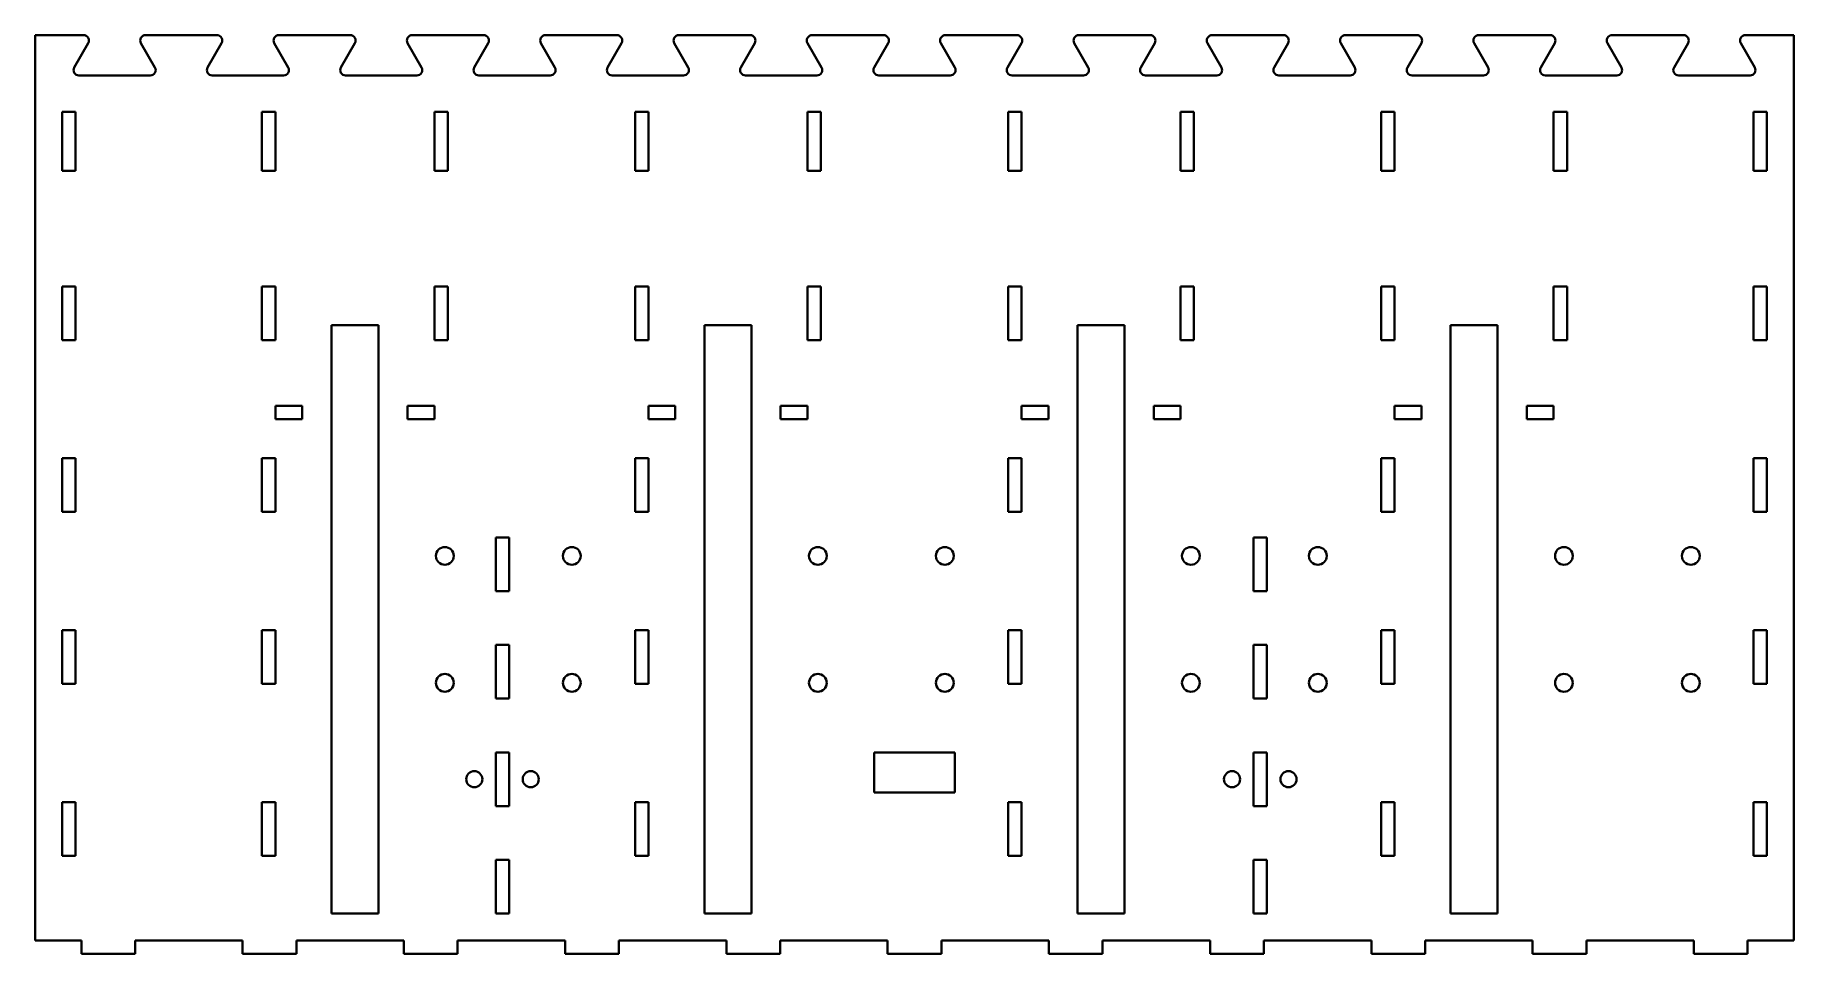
# Model space of a CAD drawing. Header units: inches. Extents: x -3 to 13.4, y -5.1 to 3.4.
import ezdxf

# ---------------------------------------------------------------- set-up
doc = ezdxf.new("R2010")
doc.units = ezdxf.units.IN
doc.header["$MEASUREMENT"] = 0
doc.layers.add('Visible', color=7, linetype='Continuous', lineweight=40)

msp = doc.modelspace()

# ---------------------------------------------------------------- linework, layer by layer
at = {"layer": 'Visible'}
for p, q in [((-2.975, 3.45), (-2.525, 3.45)), ((-2.975, 3.45), (-2.975, -4.975)), ((-1.948, 3.45), (-1.284, 3.45)), ((-0.708, 3.45), (-0.044, 3.45)), ((0.533, 3.45), (1.196, 3.45)), ((1.773, 3.45), (2.436, 3.45)), ((3.013, 3.45), (3.676, 3.45)), ((4.253, 3.45), (4.917, 3.45)), ((5.493, 3.45), (6.157, 3.45)), ((6.734, 3.45), (7.397, 3.45)), ((7.974, 3.45), (8.637, 3.45)), ((9.214, 3.45), (9.877, 3.45)), ((10.454, 3.45), (11.118, 3.45)), ((11.694, 3.45), (12.358, 3.45)), ((12.935, 3.45), (13.385, 3.45)), ((13.385, 3.45), (13.385, -4.975)), ((-2.481, 3.375), (-2.611, 3.15)), ((-1.861, 3.15), (-1.991, 3.375)), ((-1.241, 3.375), (-1.371, 3.15)), ((-0.621, 3.15), (-0.751, 3.375)), ((-0.001, 3.375), (-0.131, 3.15)), ((0.619, 3.15), (0.489, 3.375)), ((1.239, 3.375), (1.109, 3.15)), ((1.859, 3.15), (1.73, 3.375)), ((2.48, 3.375), (2.35, 3.15)), ((3.1, 3.15), (2.97, 3.375)), ((3.72, 3.375), (3.59, 3.15)), ((4.34, 3.15), (4.21, 3.375)), ((4.96, 3.375), (4.83, 3.15)), ((5.58, 3.15), (5.45, 3.375)), ((6.2, 3.375), (6.07, 3.15)), ((6.82, 3.15), (6.69, 3.375)), ((7.44, 3.375), (7.31, 3.15)), ((8.06, 3.15), (7.93, 3.375)), ((8.68, 3.375), (8.551, 3.15)), ((9.301, 3.15), (9.171, 3.375)), ((9.921, 3.375), (9.791, 3.15)), ((10.541, 3.15), (10.411, 3.375)), ((11.161, 3.375), (11.031, 3.15)), ((11.781, 3.15), (11.651, 3.375)), ((12.401, 3.375), (12.271, 3.15)), ((13.021, 3.15), (12.891, 3.375)), ((-2.568, 3.075), (-1.904, 3.075)), ((-1.328, 3.075), (-0.664, 3.075)), ((-0.087, 3.075), (0.576, 3.075)), ((1.153, 3.075), (1.816, 3.075)), ((2.393, 3.075), (3.056, 3.075)), ((3.633, 3.075), (4.297, 3.075)), ((4.873, 3.075), (5.537, 3.075)), ((6.113, 3.075), (6.777, 3.075)), ((7.354, 3.075), (8.017, 3.075)), ((8.594, 3.075), (9.257, 3.075)), ((9.834, 3.075), (10.497, 3.075)), ((11.074, 3.075), (11.738, 3.075)), ((12.314, 3.075), (12.978, 3.075)), ((-2.725, 2.737), (-2.725, 2.187)), ((-2.6, 2.737), (-2.725, 2.737)), ((-2.6, 2.737), (-2.6, 2.187)), ((-0.865, 2.737), (-0.865, 2.187)), ((-0.865, 2.737), (-0.74, 2.737)), ((-0.74, 2.737), (-0.74, 2.187)), ((0.74, 2.187), (0.74, 2.737)), ((0.74, 2.737), (0.865, 2.737)), ((0.865, 2.187), (0.865, 2.737)), ((2.605, 2.737), (2.605, 2.187)), ((2.605, 2.737), (2.73, 2.737)), ((2.73, 2.737), (2.73, 2.187)), ((4.21, 2.187), (4.21, 2.737)), ((4.21, 2.737), (4.335, 2.737)), ((4.335, 2.187), (4.335, 2.737)), ((6.075, 2.737), (6.075, 2.187)), ((6.075, 2.737), (6.2, 2.737)), ((6.2, 2.737), (6.2, 2.187)), ((7.68, 2.187), (7.68, 2.737)), ((7.68, 2.737), (7.805, 2.737)), ((7.805, 2.187), (7.805, 2.737)), ((9.545, 2.737), (9.545, 2.187)), ((9.545, 2.737), (9.67, 2.737)), ((9.67, 2.737), (9.67, 2.187)), ((11.15, 2.187), (11.15, 2.737)), ((11.15, 2.737), (11.275, 2.737)), ((11.275, 2.187), (11.275, 2.737)), ((13.01, 2.737), (13.01, 2.187)), ((13.01, 2.737), (13.135, 2.737)), ((13.135, 2.737), (13.135, 2.187)), ((-2.6, 2.187), (-2.725, 2.187)), ((-0.865, 2.187), (-0.74, 2.187)), ((0.74, 2.187), (0.865, 2.187)), ((2.605, 2.187), (2.73, 2.187)), ((4.21, 2.187), (4.335, 2.187)), ((6.075, 2.187), (6.2, 2.187)), ((7.68, 2.187), (7.805, 2.187)), ((9.545, 2.187), (9.67, 2.187)), ((11.15, 2.187), (11.275, 2.187)), ((13.01, 2.187), (13.135, 2.187)), ((-2.725, 1.112), (-2.725, 0.612)), ((-2.725, 1.112), (-2.6, 1.112)), ((-2.6, 1.112), (-2.6, 0.612)), ((-0.865, 1.112), (-0.865, 0.612)), ((-0.865, 1.112), (-0.74, 1.112)), ((-0.74, 1.112), (-0.74, 0.612)), ((0.74, 0.612), (0.74, 1.112)), ((0.74, 1.112), (0.865, 1.112)), ((0.865, 0.612), (0.865, 1.112)), ((2.605, 1.112), (2.605, 0.612)), ((2.605, 1.112), (2.73, 1.112)), ((2.73, 1.112), (2.73, 0.612)), ((4.21, 0.612), (4.21, 1.112)), ((4.21, 1.112), (4.335, 1.112)), ((4.335, 0.612), (4.335, 1.112)), ((6.075, 1.112), (6.075, 0.612)), ((6.075, 1.112), (6.2, 1.112)), ((6.2, 1.112), (6.2, 0.612)), ((7.68, 0.612), (7.68, 1.112)), ((7.68, 1.112), (7.805, 1.112)), ((7.805, 0.612), (7.805, 1.112)), ((9.545, 1.112), (9.545, 0.612)), ((9.545, 1.112), (9.67, 1.112)), ((9.67, 1.112), (9.67, 0.612)), ((11.15, 0.612), (11.15, 1.112)), ((11.15, 1.112), (11.275, 1.112)), ((11.275, 0.612), (11.275, 1.112)), ((13.01, 1.112), (13.01, 0.612)), ((13.01, 1.112), (13.135, 1.112)), ((13.135, 1.112), (13.135, 0.612)), ((0.219, 0.75), (-0.219, 0.75)), ((-0.219, 0.75), (-0.219, -4.725)), ((0.219, 0.75), (0.219, -4.725)), ((3.689, 0.75), (3.251, 0.75)), ((3.251, 0.75), (3.251, -4.725)), ((3.689, 0.75), (3.689, -4.725)), ((7.159, 0.75), (6.721, 0.75)), ((6.721, 0.75), (6.721, -4.725)), ((7.159, 0.75), (7.159, -4.725)), ((10.629, 0.75), (10.191, 0.75)), ((10.191, 0.75), (10.191, -4.725)), ((10.629, 0.75), (10.629, -4.725)), ((-2.725, 0.612), (-2.6, 0.612)), ((-0.865, 0.612), (-0.74, 0.612)), ((0.74, 0.612), (0.865, 0.612)), ((2.605, 0.612), (2.73, 0.612)), ((4.21, 0.612), (4.335, 0.612)), ((6.075, 0.612), (6.2, 0.612)), ((7.68, 0.612), (7.805, 0.612)), ((9.545, 0.612), (9.67, 0.612)), ((11.15, 0.612), (11.275, 0.612)), ((13.01, 0.612), (13.135, 0.612)), ((-0.74, 0), (-0.74, -0.125)), ((-0.49, 0), (-0.74, 0)), ((-0.49, -0.125), (-0.49, 0)), ((0.74, 0), (0.49, 0)), ((0.49, 0), (0.49, -0.125)), ((0.74, 0), (0.74, -0.125)), ((2.73, 0), (2.73, -0.125)), ((2.98, 0), (2.73, 0)), ((2.98, -0.125), (2.98, 0)), ((4.21, 0), (3.96, 0)), ((3.96, 0), (3.96, -0.125)), ((4.21, 0), (4.21, -0.125)), ((6.2, 0), (6.2, -0.125)), ((6.45, 0), (6.2, 0)), ((6.45, -0.125), (6.45, 0)), ((7.68, 0), (7.43, 0)), ((7.43, 0), (7.43, -0.125)), ((7.68, 0), (7.68, -0.125)), ((9.67, 0), (9.67, -0.125)), ((9.92, 0), (9.67, 0)), ((9.92, -0.125), (9.92, 0)), ((11.15, 0), (10.9, 0)), ((10.9, 0), (10.9, -0.125)), ((11.15, 0), (11.15, -0.125)), ((-0.49, -0.125), (-0.74, -0.125)), ((0.74, -0.125), (0.49, -0.125)), ((2.98, -0.125), (2.73, -0.125)), ((4.21, -0.125), (3.96, -0.125)), ((6.45, -0.125), (6.2, -0.125)), ((7.68, -0.125), (7.43, -0.125)), ((9.92, -0.125), (9.67, -0.125)), ((11.15, -0.125), (10.9, -0.125)), ((-2.725, -0.488), (-2.725, -0.988)), ((-2.725, -0.488), (-2.6, -0.488)), ((-2.6, -0.488), (-2.6, -0.988)), ((-0.865, -0.488), (-0.865, -0.988)), ((-0.865, -0.488), (-0.74, -0.488)), ((-0.74, -0.488), (-0.74, -0.988)), ((2.605, -0.488), (2.605, -0.988)), ((2.605, -0.488), (2.73, -0.488)), ((2.73, -0.488), (2.73, -0.988)), ((6.075, -0.488), (6.075, -0.988)), ((6.075, -0.488), (6.2, -0.488)), ((6.2, -0.488), (6.2, -0.988)), ((9.545, -0.488), (9.545, -0.988)), ((9.545, -0.488), (9.67, -0.488)), ((9.67, -0.488), (9.67, -0.988)), ((13.01, -0.488), (13.01, -0.988)), ((13.01, -0.488), (13.135, -0.488)), ((13.135, -0.488), (13.135, -0.988)), ((-2.725, -0.988), (-2.6, -0.988)), ((-0.865, -0.988), (-0.74, -0.988)), ((2.605, -0.988), (2.73, -0.988)), ((6.075, -0.988), (6.2, -0.988)), ((9.545, -0.988), (9.67, -0.988)), ((13.01, -0.988), (13.135, -0.988)), ((1.31, -1.225), (1.435, -1.225)), ((1.31, -1.725), (1.31, -1.225)), ((1.435, -1.725), (1.435, -1.225)), ((8.359, -1.225), (8.484, -1.225)), ((8.359, -1.725), (8.359, -1.225)), ((8.484, -1.725), (8.484, -1.225)), ((1.435, -1.725), (1.31, -1.725)), ((8.484, -1.725), (8.359, -1.725)), ((-2.725, -2.088), (-2.725, -2.588)), ((-2.725, -2.088), (-2.6, -2.088)), ((-2.6, -2.088), (-2.6, -2.588)), ((-0.865, -2.088), (-0.865, -2.588)), ((-0.865, -2.088), (-0.74, -2.088)), ((-0.74, -2.088), (-0.74, -2.588)), ((2.605, -2.088), (2.605, -2.588)), ((2.605, -2.088), (2.73, -2.088)), ((2.73, -2.088), (2.73, -2.588)), ((6.075, -2.088), (6.075, -2.588)), ((6.075, -2.088), (6.2, -2.088)), ((6.2, -2.088), (6.2, -2.588)), ((9.545, -2.088), (9.545, -2.588)), ((9.545, -2.088), (9.67, -2.088)), ((9.67, -2.088), (9.67, -2.588)), ((13.01, -2.088), (13.01, -2.588)), ((13.01, -2.088), (13.135, -2.088)), ((13.135, -2.088), (13.135, -2.588)), ((1.31, -2.225), (1.435, -2.225)), ((1.31, -2.725), (1.31, -2.225)), ((1.435, -2.725), (1.435, -2.225)), ((8.359, -2.725), (8.359, -2.225)), ((8.359, -2.225), (8.484, -2.225)), ((8.484, -2.725), (8.484, -2.225)), ((-2.725, -2.588), (-2.6, -2.588)), ((-0.865, -2.588), (-0.74, -2.588)), ((2.605, -2.588), (2.73, -2.588)), ((6.075, -2.588), (6.2, -2.588)), ((9.545, -2.588), (9.67, -2.588)), ((13.01, -2.588), (13.135, -2.588)), ((1.435, -2.725), (1.31, -2.725)), ((8.484, -2.725), (8.359, -2.725)), ((1.31, -3.225), (1.435, -3.225)), ((1.31, -3.725), (1.31, -3.225)), ((1.435, -3.725), (1.435, -3.225)), ((4.83, -3.225), (4.83, -3.6)), ((5.58, -3.225), (4.83, -3.225)), ((5.58, -3.225), (5.58, -3.6)), ((8.359, -3.725), (8.359, -3.225)), ((8.359, -3.225), (8.484, -3.225)), ((8.484, -3.725), (8.484, -3.225)), ((-2.725, -3.688), (-2.725, -4.188)), ((-2.725, -3.688), (-2.6, -3.688)), ((-2.6, -3.688), (-2.6, -4.188)), ((-0.865, -3.688), (-0.865, -4.188)), ((-0.865, -3.688), (-0.74, -3.688)), ((-0.74, -3.688), (-0.74, -4.188)), ((1.435, -3.725), (1.31, -3.725)), ((2.605, -3.688), (2.605, -4.188)), ((2.605, -3.688), (2.73, -3.688)), ((2.73, -3.688), (2.73, -4.188)), ((5.58, -3.6), (4.83, -3.6)), ((6.075, -3.688), (6.075, -4.188)), ((6.075, -3.688), (6.2, -3.688)), ((6.2, -3.688), (6.2, -4.188)), ((8.484, -3.725), (8.359, -3.725)), ((9.545, -3.688), (9.545, -4.188)), ((9.545, -3.688), (9.67, -3.688)), ((9.67, -3.688), (9.67, -4.188)), ((13.01, -3.688), (13.01, -4.188)), ((13.01, -3.688), (13.135, -3.688)), ((13.135, -3.688), (13.135, -4.188)), ((-2.725, -4.188), (-2.6, -4.188)), ((-0.865, -4.188), (-0.74, -4.188)), ((1.31, -4.725), (1.31, -4.225)), ((1.31, -4.225), (1.435, -4.225)), ((1.435, -4.725), (1.435, -4.225)), ((2.605, -4.188), (2.73, -4.188)), ((6.075, -4.188), (6.2, -4.188)), ((8.359, -4.725), (8.359, -4.225)), ((8.359, -4.225), (8.484, -4.225)), ((8.484, -4.725), (8.484, -4.225)), ((9.545, -4.188), (9.67, -4.188)), ((13.01, -4.188), (13.135, -4.188)), ((0.219, -4.725), (-0.219, -4.725)), ((1.435, -4.725), (1.31, -4.725)), ((3.689, -4.725), (3.251, -4.725)), ((7.159, -4.725), (6.721, -4.725)), ((8.484, -4.725), (8.359, -4.725)), ((10.629, -4.725), (10.191, -4.725)), ((-2.975, -4.975), (-2.545, -4.975)), ((-2.545, -5.1), (-2.545, -4.975)), ((-2.045, -5.1), (-2.045, -4.975)), ((-2.045, -4.975), (-1.045, -4.975)), ((-1.045, -5.1), (-1.045, -4.975)), ((-0.545, -5.1), (-0.545, -4.975)), ((-0.545, -4.975), (0.455, -4.975)), ((0.455, -5.1), (0.455, -4.975)), ((0.955, -5.1), (0.955, -4.975)), ((0.955, -4.975), (1.955, -4.975)), ((1.955, -5.1), (1.955, -4.975)), ((2.455, -5.1), (2.455, -4.975)), ((2.455, -4.975), (3.455, -4.975)), ((3.455, -5.1), (3.455, -4.975)), ((3.955, -5.1), (3.955, -4.975)), ((3.955, -4.975), (4.955, -4.975)), ((4.955, -5.1), (4.955, -4.975)), ((5.455, -5.1), (5.455, -4.975)), ((5.455, -4.975), (6.455, -4.975)), ((6.455, -5.1), (6.455, -4.975)), ((6.955, -5.1), (6.955, -4.975)), ((6.955, -4.975), (7.955, -4.975)), ((7.955, -5.1), (7.955, -4.975)), ((8.455, -5.1), (8.455, -4.975)), ((8.455, -4.975), (9.455, -4.975)), ((9.455, -5.1), (9.455, -4.975)), ((9.955, -5.1), (9.955, -4.975)), ((9.955, -4.975), (10.955, -4.975)), ((10.955, -5.1), (10.955, -4.975)), ((11.455, -5.1), (11.455, -4.975)), ((11.455, -4.975), (12.455, -4.975)), ((12.455, -5.1), (12.455, -4.975)), ((12.955, -5.1), (12.955, -4.975)), ((12.955, -4.975), (13.385, -4.975)), ((-2.545, -5.1), (-2.045, -5.1)), ((-1.045, -5.1), (-0.545, -5.1)), ((0.455, -5.1), (0.955, -5.1)), ((1.955, -5.1), (2.455, -5.1)), ((3.455, -5.1), (3.955, -5.1)), ((4.955, -5.1), (5.455, -5.1)), ((6.455, -5.1), (6.955, -5.1)), ((7.955, -5.1), (8.455, -5.1)), ((9.455, -5.1), (9.955, -5.1)), ((10.955, -5.1), (11.455, -5.1)), ((12.455, -5.1), (12.955, -5.1))]:
    msp.add_line(p, q, dxfattribs=at)
for centre, radius in [((0.836, -1.397), 0.0827), ((2.017, -1.397), 0.0827), ((4.306, -1.397), 0.0827), ((5.487, -1.397), 0.0827), ((7.776, -1.397), 0.0827), ((8.957, -1.397), 0.0827), ((11.246, -1.397), 0.0827), ((12.427, -1.397), 0.0827), ((0.836, -2.578), 0.0827), ((2.017, -2.578), 0.0827), ((4.306, -2.578), 0.0827), ((5.487, -2.578), 0.0827), ((7.776, -2.578), 0.0827), ((8.957, -2.578), 0.0827), ((11.246, -2.578), 0.0827), ((12.427, -2.578), 0.0827), ((1.11, -3.475), 0.075), ((1.635, -3.475), 0.075), ((8.159, -3.475), 0.075), ((8.684, -3.475), 0.075)]:
    msp.add_circle(centre, radius, dxfattribs=at)
for centre, start, end in [((-2.525, 3.4), 330, 90), ((-1.948, 3.4), 90, 210), ((-1.284, 3.4), 330, 90), ((-0.708, 3.4), 90, 210), ((-0.044, 3.4), 330, 90), ((0.533, 3.4), 90, 210), ((1.196, 3.4), 330, 90), ((1.773, 3.4), 90, 210), ((2.436, 3.4), 330, 90), ((3.013, 3.4), 90, 210), ((3.676, 3.4), 330, 90), ((4.253, 3.4), 90, 210), ((4.917, 3.4), 330, 90), ((5.493, 3.4), 90, 210), ((6.157, 3.4), 330, 90), ((6.734, 3.4), 90, 210), ((7.397, 3.4), 330, 90), ((7.974, 3.4), 90, 210), ((8.637, 3.4), 330, 90), ((9.214, 3.4), 90, 210), ((9.877, 3.4), 330, 90), ((10.454, 3.4), 90, 210), ((11.118, 3.4), 330, 90), ((11.694, 3.4), 90, 210), ((12.358, 3.4), 330, 90), ((12.935, 3.4), 90, 210), ((-2.568, 3.125), 150, 270), ((-1.904, 3.125), 270, 30), ((-1.328, 3.125), 150, 270), ((-0.664, 3.125), 270, 30), ((-0.087, 3.125), 150, 270), ((0.576, 3.125), 270, 30), ((1.153, 3.125), 150, 270), ((1.816, 3.125), 270, 30), ((2.393, 3.125), 150, 270), ((3.056, 3.125), 270, 30), ((3.633, 3.125), 150, 270), ((4.297, 3.125), 270, 30), ((4.873, 3.125), 150, 270), ((5.537, 3.125), 270, 30), ((6.113, 3.125), 150, 270), ((6.777, 3.125), 270, 30), ((7.354, 3.125), 150, 270), ((8.017, 3.125), 270, 30), ((8.594, 3.125), 150, 270), ((9.257, 3.125), 270, 30), ((9.834, 3.125), 150, 270), ((10.497, 3.125), 270, 30), ((11.074, 3.125), 150, 270), ((11.738, 3.125), 270, 30), ((12.314, 3.125), 150, 270), ((12.978, 3.125), 270, 30)]:
    msp.add_arc(centre, 0.05, start, end, dxfattribs=at)

doc.saveas('drawing.dxf')
